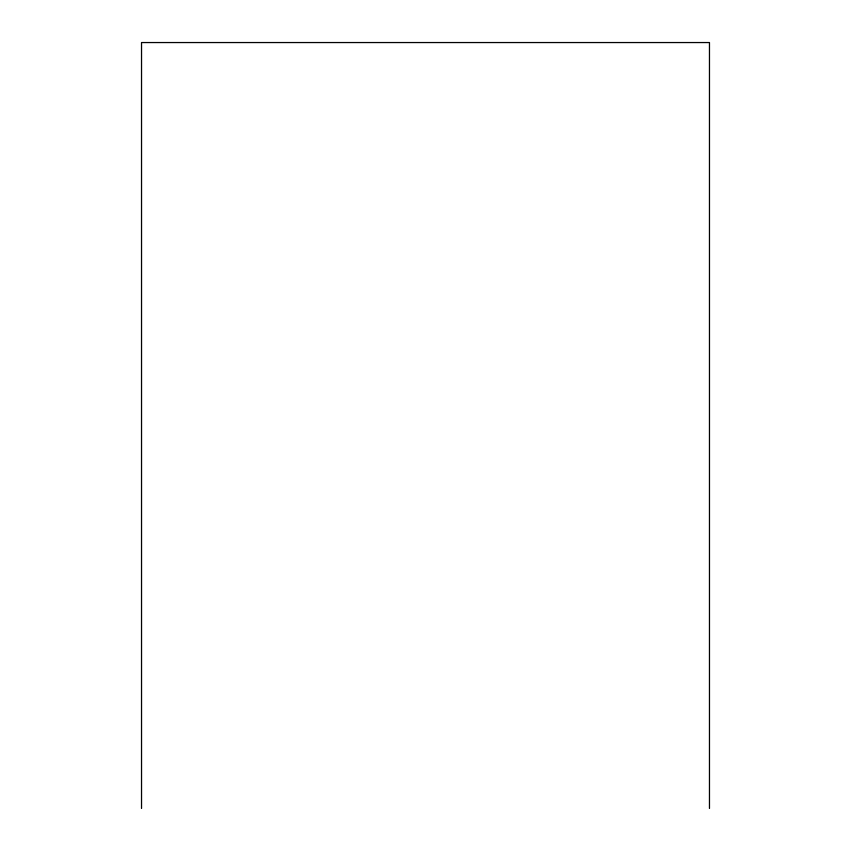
<?xml version="1.0" encoding="UTF-8"?>
<svg xmlns="http://www.w3.org/2000/svg" width="851" height="851" viewBox="0 0 851 851"><rect width="100%" height="100%" fill="white"/><g stroke="black" fill="none" stroke-linecap="round" stroke-linejoin="round"><path stroke-width="1.28" d="M709.468 808.45L709.468 42.55L141.532 42.55L141.532 808.45"/></g></svg>
